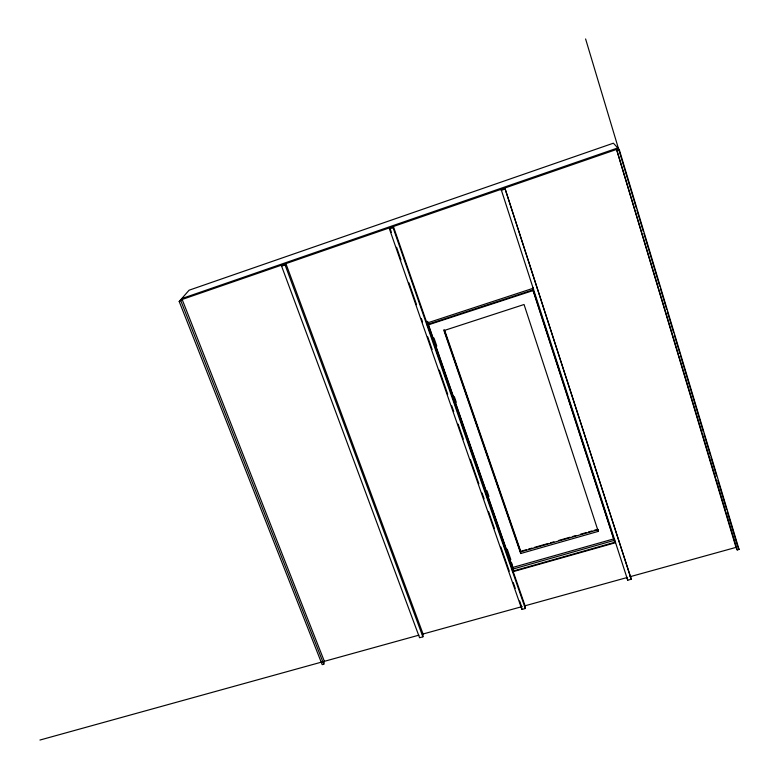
<?xml version="1.0" encoding="UTF-8"?>
<svg xmlns="http://www.w3.org/2000/svg" width="779" height="779" viewBox="0 0 779 779"><rect width="100%" height="100%" fill="white"/><g stroke="black" fill="none" stroke-linecap="round" stroke-linejoin="round"><path stroke-width="1.17" d="M422.89 636.813L423.065 634.009L285.903 263.633L285.085 264.948L281.599 266.155L419.579 637.728L422.89 636.813L285.085 264.948M427.944 321.727L427.613 325.086L533.07 290.577L532.554 288.327M427.106 321.318L426.756 324.677L533.527 289.73L533.011 287.48M323.791 664.195L324.366 661.322L182.15 299.457L179.199 301.492L322.185 664.643L323.791 664.195L180.884 300.918M525.328 608.506L393.074 227.672L393.395 226.514L525.056 605.78L525.328 608.506L521.901 609.451L389.451 228.929L389.792 227.76L391.389 232.346M281.599 266.155L282.426 264.831M179.199 301.492L189.093 290.207L613.385 143.19L619.276 149.597L739.057 549.448L737.226 549.955L735.989 547.394L616.579 149.441L737.226 549.955M181.741 298.6L617.757 147.952L618.458 150.279M180.475 300.042L618.516 148.77M389.451 228.929L393.074 227.672M505.045 189.024L501.286 190.329L501.101 189.316L627.728 580.209L631.272 579.235L504.841 188.031L631.272 579.235M617.328 150.269L619.276 149.597M426.921 323.09L533.187 288.279M520.479 551.396L526.244 549.74M528.551 549.088L532.008 548.095M534.316 547.433L548.153 543.479M550.461 542.827L553.918 541.833M558.533 540.519L570.062 537.218M572.37 536.565L575.827 535.572M580.443 534.258L586.207 532.612M588.515 531.95L591.972 530.957M594.28 530.304L597.746 529.311M597.863 529.798L520.528 551.892L443.981 329.546M598.253 531.385L524.053 304.511L443.933 330.588L520.693 553.518L598.253 531.385L597.736 529.272M512.601 566.352L513.01 571.085L614.738 542.301L613.813 538.873L512.699 567.463L428.236 324.015M512.368 569.225L614.874 540.188M615.556 542.69L512.592 571.815L511.861 563.207M39.943 740.05L418.907 635.158M422.306 634.213L522.086 606.598M524.355 605.974L627.611 577.395M629.909 576.752L736.652 547.209M738.239 547.744L739.057 549.448M434.01 338.047L436.795 346.08M454.303 396.579L456.299 402.315M486.943 490.692L488.93 496.437M507.246 549.224L510.82 559.556M428.275 324.95L512.154 566.664M396.579 247.284L400.981 259.913M408.965 282.874L416.561 304.696M421.351 318.475L422.559 321.922M427.749 336.849L432.141 349.489M439.337 370.152L447.73 394.271M451.723 405.752L453.719 411.497M458.11 424.127L463.31 439.054M470.497 459.727L478.89 483.847M482.084 493.029L484.09 498.774M488.482 511.404L494.47 528.629M500.868 547.004L509.262 571.124M513.254 582.604L515.25 588.349M519.642 600.979L521.648 606.724M444.828 330.802L520.362 550.266L520.693 553.518M532.982 289.7L613.794 538.805M533.07 290.577L614.738 542.301M585.604 38.95L636.307 208.139M636.92 210.203L643.279 231.421M643.912 233.505L659.677 286.136M660.319 288.259L666.658 309.419M667.301 311.561L673.631 332.701M674.283 334.863L679.911 353.647M680.564 355.828L703.281 431.644M703.953 433.884L710.263 454.926M710.935 457.185L716.544 475.881M717.917 480.487L726.661 509.641M727.343 511.939L737.82 546.887M626.998 577.56L627.728 580.209M521.726 607.63L521.901 609.451"/></g></svg>
